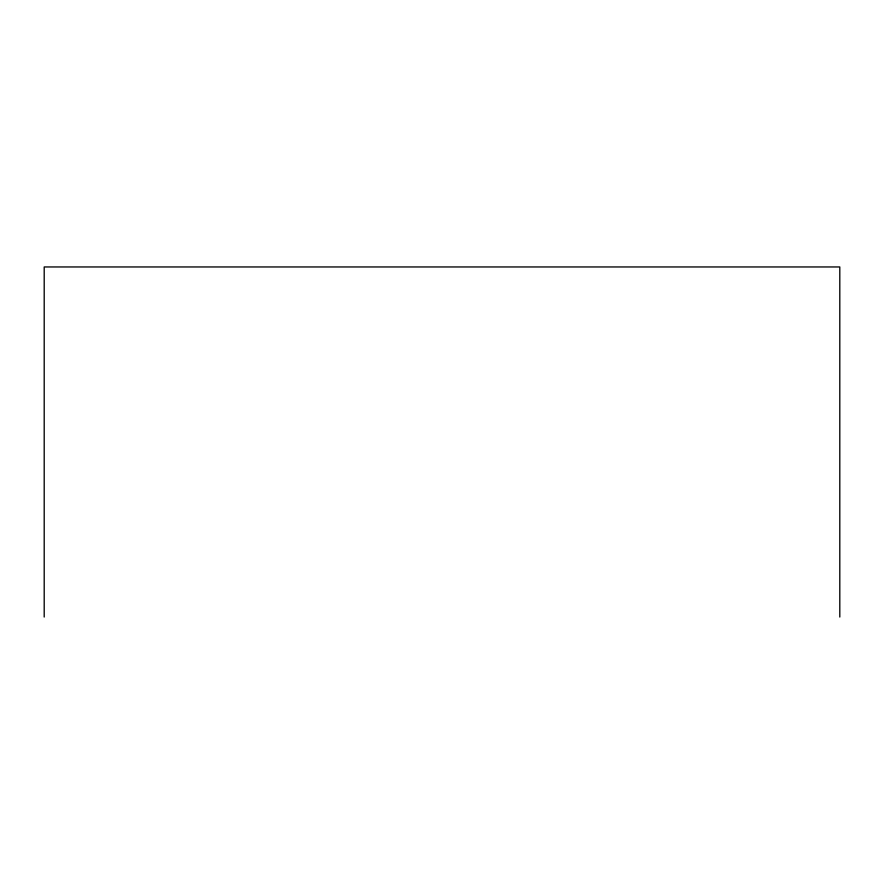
<?xml version="1.0" encoding="UTF-8"?>
<svg xmlns="http://www.w3.org/2000/svg" width="884" height="884" viewBox="0 0 884 884"><rect width="100%" height="100%" fill="white"/><g stroke="black" fill="none" stroke-linecap="round" stroke-linejoin="round"><path stroke-width="1.33" d="M839.8 617.043L839.8 266.957L44.2 266.957L44.2 617.043"/></g></svg>
